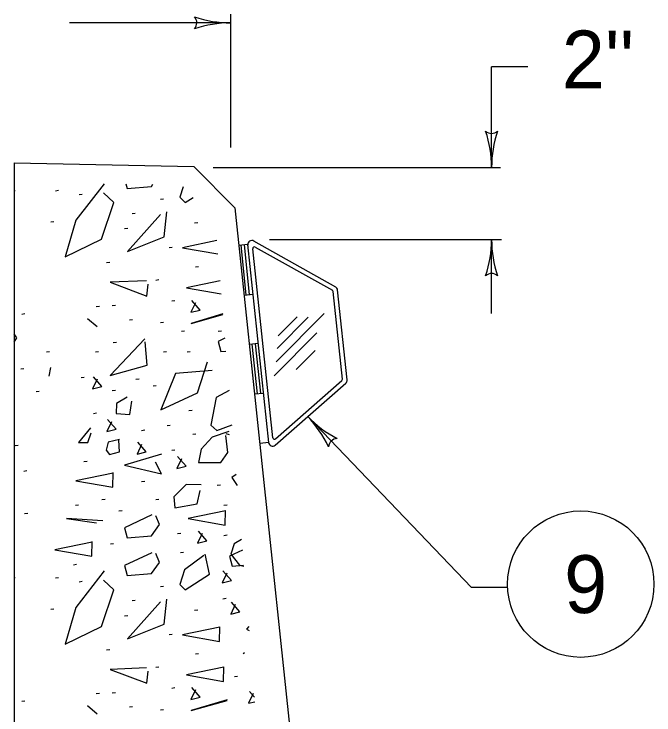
# Model space of a CAD drawing. Extents: x 1007 to 1035.5, y 1000.5 to 1021.5.
# Drawn here: x 1027.184 to 1029.398, y 1003.688 to 1006.114 of the extents above; entities that cross this region are included whole.
import ezdxf

# ---------------------------------------------------------------- set-up
doc = ezdxf.new("R2010")
doc.units = 0
doc.layers.add('1', color=7, linetype='Continuous')
doc.layers.add('15', color=7, linetype='Continuous')

msp = doc.modelspace()

# ---------------------------------------------------------------- linework, layer by layer
at = {"layer": '1'}
for p, q in [((1027.9337, 1005.6518), (1027.9337, 1006.1135)), ((1027.9337, 1006.0829), (1027.3758, 1006.0829)), ((1028.8363, 1005.5829), (1028.8363, 1005.9306)), ((1028.9613, 1005.9306), (1028.8363, 1005.9306)), ((1027.1838, 1005.5986), (1027.806, 1005.5856)), ((1027.1838, 1005.5986), (1027.1838, 1001.5829)), ((1027.806, 1005.5856), (1027.9483, 1005.4433)), ((1027.8724, 1005.5829), (1028.8677, 1005.5829)), ((1027.9483, 1005.4433), (1028.1837, 1003.2079)), ((1028.0123, 1005.3284), (1028.2967, 1005.1691)), ((1028.0681, 1005.3329), (1028.8709, 1005.3329)), ((1028.8363, 1005.0773), (1028.8363, 1005.3329)), ((1027.9929, 1005.3157), (1027.962, 1005.3124)), ((1027.9683, 1005.3131), (1027.9862, 1005.1418)), ((1027.9799, 1005.3143), (1027.9978, 1005.1431)), ((1028.065, 1004.6307), (1027.9929, 1005.3157)), ((1028.0789, 1004.6473), (1028.0101, 1005.3012)), ((1028.0188, 1005.3069), (1028.2854, 1005.1574)), ((1028.3203, 1004.8503), (1028.2883, 1005.1529)), ((1028.3363, 1004.8478), (1028.3035, 1005.1587)), ((1027.9802, 1005.1412), (1028.0108, 1005.1444)), ((1028.029, 1004.9732), (1027.9981, 1004.9699)), ((1028.0261, 1004.7998), (1028.0081, 1004.971)), ((1028.0379, 1004.801), (1028.0199, 1004.9723)), ((1028.0886, 1004.6435), (1028.3183, 1004.8453)), ((1028.0876, 1004.6218), (1028.3317, 1004.8361)), ((1028.016, 1004.7987), (1028.047, 1004.8019)), ((1028.7669, 1004.1288), (1028.2003, 1004.7208)), ((1028.065, 1004.6307), (1028.0342, 1004.6274)), ((1028.8919, 1004.1288), (1028.7669, 1004.1288))]:
    msp.add_line(p, q, dxfattribs=at)
for points in [[(1027.4963, 1005.5264), (1027.3977, 1005.3997), (1027.3603, 1005.273), (1027.487, 1005.3343), (1027.5297, 1005.4611), (1027.4937, 1005.4944)], [(1027.5708, 1005.5262), (1027.575, 1005.5102)], [(1027.575, 1005.5102), (1027.659, 1005.5168)], [(1027.659, 1005.5168), (1027.6647, 1005.5246)], [(1027.769, 1005.5156), (1027.7577, 1005.4798)], [(1027.1873, 1005.5011), (1027.1838, 1005.5038)], [(1027.3383, 1005.5023), (1027.3277, 1005.5009)], [(1027.4202, 1005.4892), (1027.4095, 1005.4878)], [(1027.7016, 1005.4728), (1027.6909, 1005.4714)], [(1027.7577, 1005.4798), (1027.7763, 1005.4611)], [(1027.7763, 1005.4611), (1027.8033, 1005.4782)], [(1027.691, 1005.4198), (1027.5763, 1005.2917), (1027.703, 1005.3423), (1027.7123, 1005.4291)], [(1027.6034, 1005.4237), (1027.5928, 1005.4223)], [(1027.322, 1005.3943), (1027.3113, 1005.3929)], [(1027.5773, 1005.3713), (1027.5666, 1005.37)], [(1027.8194, 1005.3909), (1027.8088, 1005.3896)], [(1027.8857, 1005.3294), (1027.767, 1005.305)], [(1027.7311, 1005.3058), (1027.7204, 1005.3045)], [(1027.767, 1005.305), (1027.8895, 1005.2833)], [(1027.5151, 1005.2535), (1027.5044, 1005.2522)], [(1027.8227, 1005.2391), (1027.812, 1005.2378)], [(1027.6417, 1005.1908), (1027.5163, 1005.1855), (1027.643, 1005.1375), (1027.6483, 1005.1788)], [(1027.6853, 1005.1933), (1027.6746, 1005.1919)], [(1027.8972, 1005.1903), (1027.7802, 1005.1663)], [(1027.7802, 1005.1663), (1027.9009, 1005.1448)], [(1027.5348, 1005.1049), (1027.524, 1005.1036)], [(1027.7408, 1005.1213), (1027.7302, 1005.1199)], [(1027.8121, 1005.1147), (1027.7961, 1005.0813), (1027.8281, 1005.0893), (1027.7988, 1005.1227)], [(1027.4791, 1005.1017), (1027.4684, 1005.1003)], [(1027.2215, 1005.0755), (1027.2108, 1005.0742)], [(1027.471, 1005.0308), (1027.4377, 1005.0588)], [(1027.5936, 1005.0558), (1027.5829, 1005.0545)], [(1027.9067, 1005.0757), (1027.7964, 1005.0428)], [(1027.7964, 1005.0428), (1027.9068, 1005.0733)], [(1027.7016, 1005.046), (1027.6909, 1005.0447)], [(1027.1838, 1004.9783), (1027.1939, 1004.9935), (1027.1838, 1005.0068)], [(1027.7736, 1005.0166), (1027.7629, 1005.0153)], [(1027.9013, 1005.0166), (1027.8906, 1005.0153)], [(1027.6363, 1004.9895), (1027.5163, 1004.8628), (1027.6443, 1004.8988), (1027.6377, 1004.9788)], [(1027.9136, 1004.9918), (1027.8897, 1004.9807)], [(1027.538, 1004.9773), (1027.5273, 1004.976)], [(1027.8897, 1004.9807), (1027.899, 1004.946)], [(1027.3066, 1004.9446), (1027.2959, 1004.9433)], [(1027.4758, 1004.9446), (1027.4652, 1004.9433)], [(1027.7114, 1004.9446), (1027.7008, 1004.9433)], [(1027.7933, 1004.9446), (1027.7826, 1004.9433)], [(1027.899, 1004.946), (1027.9173, 1004.9474)], [(1027.8698, 1004.8802), (1027.743, 1004.8694), (1027.6923, 1004.7441), (1027.8191, 1004.8028), (1027.8538, 1004.9095)], [(1027.2183, 1004.8857), (1027.2075, 1004.8843)], [(1027.306, 1004.8601), (1027.3113, 1004.8908)], [(1027.4268, 1004.8563), (1027.4161, 1004.8549)], [(1027.4718, 1004.8496), (1027.4558, 1004.8163), (1027.4878, 1004.8243), (1027.4584, 1004.8576)], [(1027.6165, 1004.8497), (1027.6058, 1004.8483)], [(1027.6754, 1004.8268), (1027.6648, 1004.8254)], [(1027.2706, 1004.8072), (1027.2599, 1004.8058)], [(1027.5348, 1004.8104), (1027.524, 1004.8091)], [(1027.575, 1004.7881), (1027.539, 1004.7654), (1027.5377, 1004.7308), (1027.5843, 1004.7281), (1027.591, 1004.7734)], [(1027.9285, 1004.8105), (1027.8831, 1004.7868)], [(1027.8831, 1004.7868), (1027.8644, 1004.6908)], [(1027.7998, 1004.7417), (1027.7891, 1004.7403)], [(1027.4693, 1004.7318), (1027.4586, 1004.7305)], [(1027.5208, 1004.7023), (1027.5048, 1004.669), (1027.5368, 1004.677), (1027.5075, 1004.7103)], [(1027.8644, 1004.6908), (1027.8858, 1004.6721)], [(1027.8858, 1004.6721), (1027.9383, 1004.6923)], [(1027.4483, 1004.6814), (1027.407, 1004.6308), (1027.439, 1004.6308), (1027.451, 1004.6641)], [(1027.6362, 1004.673), (1027.6255, 1004.6717)], [(1027.7245, 1004.6893), (1027.7138, 1004.688)], [(1027.9271, 1004.6694), (1027.8698, 1004.6494), (1027.8311, 1004.6081), (1027.8218, 1004.5614), (1027.8991, 1004.5614), (1027.9231, 1004.5961), (1027.9164, 1004.6548)], [(1027.8128, 1004.6598), (1027.8022, 1004.6585)], [(1027.9298, 1004.6574), (1027.9178, 1004.6614)], [(1027.1986, 1004.6206), (1027.1879, 1004.6193)], [(1027.5483, 1004.6414), (1027.5097, 1004.6321), (1027.503, 1004.6041), (1027.5137, 1004.5894), (1027.5483, 1004.5988), (1027.547, 1004.6388)], [(1027.6255, 1004.6238), (1027.6095, 1004.5904), (1027.6415, 1004.5984), (1027.6122, 1004.6318)], [(1027.7408, 1004.6043), (1027.7302, 1004.6029)], [(1027.6937, 1004.5908), (1027.5657, 1004.5521), (1027.6937, 1004.5228), (1027.6737, 1004.5628)], [(1027.763, 1004.5747), (1027.747, 1004.5413), (1027.779, 1004.5493), (1027.7497, 1004.5827)], [(1027.4365, 1004.565), (1027.4258, 1004.5637)], [(1027.228, 1004.5323), (1027.2173, 1004.5309)], [(1027.5266, 1004.5253), (1027.3973, 1004.4987), (1027.5253, 1004.476), (1027.5266, 1004.5267)], [(1027.9525, 1004.5203), (1027.9378, 1004.5094)], [(1027.9378, 1004.5094), (1027.9557, 1004.482)], [(1027.6362, 1004.4963), (1027.6255, 1004.4949)], [(1027.8311, 1004.4841), (1027.779, 1004.4854), (1027.7363, 1004.4427), (1027.7403, 1004.4053), (1027.8178, 1004.4187), (1027.8284, 1004.4653)], [(1027.8979, 1004.4832), (1027.8873, 1004.4818)], [(1027.1838, 1004.4446), (1027.184, 1004.4448), (1027.1838, 1004.4453)], [(1027.4988, 1004.4341), (1027.488, 1004.4328)], [(1027.6853, 1004.4341), (1027.6746, 1004.4328)], [(1027.4071, 1004.4144), (1027.3964, 1004.4131)], [(1027.9208, 1004.4144), (1027.9102, 1004.4131)], [(1027.2313, 1004.385), (1027.2206, 1004.3837)], [(1027.5576, 1004.3948), (1027.5469, 1004.3935)], [(1027.6603, 1004.38), (1027.5657, 1004.336), (1027.575, 1004.3013), (1027.659, 1004.308), (1027.687, 1004.3467), (1027.675, 1004.3773)], [(1027.916, 1004.3944), (1027.7867, 1004.3678), (1027.9147, 1004.3451), (1027.916, 1004.3958)], [(1027.491, 1004.36), (1027.3656, 1004.368), (1027.4697, 1004.3533)], [(1027.7605, 1004.3163), (1027.7498, 1004.3149)], [(1027.8349, 1004.3162), (1027.8189, 1004.2828), (1027.851, 1004.2908), (1027.8216, 1004.3242)], [(1027.9208, 1004.3098), (1027.9102, 1004.3084)], [(1027.4547, 1004.2865), (1027.3253, 1004.2598), (1027.4533, 1004.2371), (1027.4547, 1004.2878)], [(1027.5282, 1004.2803), (1027.5175, 1004.2789)], [(1027.9458, 1004.28), (1027.9338, 1004.244)], [(1027.971, 1004.2957), (1027.9458, 1004.28)], [(1027.9741, 1004.2588), (1027.9289, 1004.2378)], [(1027.6603, 1004.2492), (1027.5657, 1004.2051), (1027.575, 1004.1704), (1027.659, 1004.1771), (1027.687, 1004.2158), (1027.675, 1004.2465)], [(1027.8404, 1004.24), (1027.7737, 1004.1907), (1027.7577, 1004.14), (1027.7763, 1004.1213), (1027.8604, 1004.1747), (1027.8458, 1004.244)], [(1027.7703, 1004.2508), (1027.7597, 1004.2495)], [(1027.9289, 1004.2378), (1027.9383, 1004.2032)], [(1027.9338, 1004.244), (1027.9644, 1004.2067)], [(1027.4005, 1004.2083), (1027.3898, 1004.2069)], [(1027.9383, 1004.2032), (1027.9784, 1004.2063)], [(1027.9644, 1004.2067), (1027.9787, 1004.2031)], [(1027.4963, 1004.1867), (1027.3977, 1004.0599), (1027.3603, 1003.9333), (1027.487, 1003.9946), (1027.5297, 1004.1213), (1027.4937, 1004.1547)], [(1027.92, 1004.1788), (1027.904, 1004.1454), (1027.9361, 1004.1534), (1027.9067, 1004.1868)], [(1027.1873, 1004.1613), (1027.1838, 1004.164)], [(1027.3383, 1004.1625), (1027.3277, 1004.1612)], [(1027.4202, 1004.1494), (1027.4095, 1004.1481)], [(1027.7016, 1004.133), (1027.6909, 1004.1317)], [(1027.691, 1004.08), (1027.5763, 1003.9519), (1027.703, 1004.0026), (1027.7123, 1004.0893)], [(1027.9176, 1004.0905), (1027.9069, 1004.0892)], [(1027.6034, 1004.0839), (1027.5928, 1004.0826)], [(1027.9495, 1004.0708), (1027.9335, 1004.0374), (1027.9655, 1004.0454), (1027.9362, 1004.0788)], [(1027.322, 1004.0545), (1027.3113, 1004.0532)], [(1027.8194, 1004.0512), (1027.8088, 1004.0498)], [(1027.5773, 1004.0316), (1027.5666, 1004.0303)], [(1027.8964, 1003.9919), (1027.767, 1003.9653), (1027.8951, 1003.9426), (1027.8964, 1003.9933)], [(1027.9959, 1003.994), (1027.9884, 1003.9853)], [(1027.7311, 1003.9661), (1027.7204, 1003.9648)], [(1027.9884, 1003.9853), (1027.997, 1003.9809)], [(1027.5151, 1003.9138), (1027.5044, 1003.9124)], [(1027.8227, 1003.8993), (1027.812, 1003.898)], [(1027.9818, 1003.9031), (1027.9764, 1003.8991)], [(1027.6417, 1003.8511), (1027.5163, 1003.8458), (1027.643, 1003.7978), (1027.6483, 1003.8391)], [(1027.6853, 1003.8535), (1027.6746, 1003.8522)], [(1027.9095, 1003.8532), (1027.7802, 1003.8265), (1027.9082, 1003.8038), (1027.9095, 1003.8545)], [(1027.9568, 1003.8208), (1027.9462, 1003.8195)], [(1027.7408, 1003.7815), (1027.7302, 1003.7802)], [(1027.8121, 1003.7749), (1027.7961, 1003.7416), (1027.8281, 1003.7496), (1027.7988, 1003.7829)], [(1028.0161, 1003.7496), (1027.9983, 1003.7698)], [(1027.4791, 1003.7619), (1027.4684, 1003.7606)], [(1027.5348, 1003.7652), (1027.524, 1003.7638)], [(1028.0117, 1003.7618), (1027.9957, 1003.7285)], [(1027.2215, 1003.7358), (1027.2108, 1003.7344)], [(1027.9218, 1003.7404), (1027.7964, 1003.7031), (1027.9218, 1003.7378)], [(1027.9957, 1003.7285), (1028.0173, 1003.7339)], [(1027.471, 1003.6911), (1027.4377, 1003.7191)], [(1027.5936, 1003.7161), (1027.5829, 1003.7148)], [(1027.7016, 1003.7063), (1027.6909, 1003.7049)]]:
    msp.add_lwpolyline(points, dxfattribs=at)
msp.add_circle((1029.1449, 1004.1407), 0.2533, dxfattribs=at)
for centre, radius, start, end in [((1027.785, 1006.083), 0.0313, 318.7746, 40.8913), ((1027.9337, 1006.4739), 0.3909, 251.3472, 269.9939), ((1027.9337, 1005.692), 0.3909, 90, 108.6688), ((1027.9337, 1005.692), 0.3909, 89.9878, 90), ((1028.8363, 1005.7315), 0.0312, 228.7746, 310.8913), ((1028.4456, 1005.5829), 0.3906, 0, 18.6688), ((1029.2269, 1005.5829), 0.3906, 161.3472, 179.9939), ((1028.4456, 1005.5829), 0.3906, 359.9878, 0), ((1028.0066, 1005.316), 0.0137, 59.3175, 187.5821), ((1028.4456, 1005.3329), 0.3906, 341.3472, 359.9939), ((1029.2269, 1005.3329), 0.3906, 179.9878, 180), ((1029.2269, 1005.3329), 0.3906, 180, 198.6688), ((1028.0159, 1005.3018), 0.00586, 60.7326, 186.0104), ((1028.8362, 1005.1844), 0.0312, 48.7746, 130.8913), ((1028.2826, 1005.1523), 0.00586, 6.0103, 60.7334), ((1028.2899, 1005.1572), 0.0137, 6.0104, 62.1486), ((1028.3144, 1004.8496), 0.00586, 311.2857, 6.0104), ((1028.3226, 1004.8464), 0.0137, 311.2861, 6.0104), ((1028.4827, 1004.9911), 0.3909, 223.7475, 242.4163), ((1028.4827, 1004.9911), 0.3909, 223.7352, 223.7475), ((1027.9178, 1004.4504), 0.3909, 25.0946, 43.7414), ((1028.0848, 1004.6479), 0.00586, 186.0104, 311.2866), ((1028.303, 1004.6133), 0.0313, 92.5221, 174.6388), ((1028.0786, 1004.6321), 0.0137, 184.4288, 311.2741)]:
    msp.add_arc(centre, radius, start, end, dxfattribs=at)
at = {"layer": '15'}
for p, q in [((1028.0904, 1004.9096), (1028.2575, 1005.0767)), ((1028.0939, 1004.9565), (1028.2019, 1005.0645)), ((1028.0975, 1004.9998), (1028.1632, 1005.0654)), ((1028.084, 1004.862), (1028.2318, 1005.0098)), ((1028.16, 1004.884), (1028.2257, 1004.9497))]:
    msp.add_line(p, q, dxfattribs=at)

# ---------------------------------------------------------------- texts
at = {"layer": '1'}
for s, p in [("2''", (1029.0794, 1005.8563)), ('9', (1029.0874, 1004.0407))]:
    msp.add_text(s, height=0.2, dxfattribs=at).set_placement(p)

doc.saveas('drawing.dxf')
